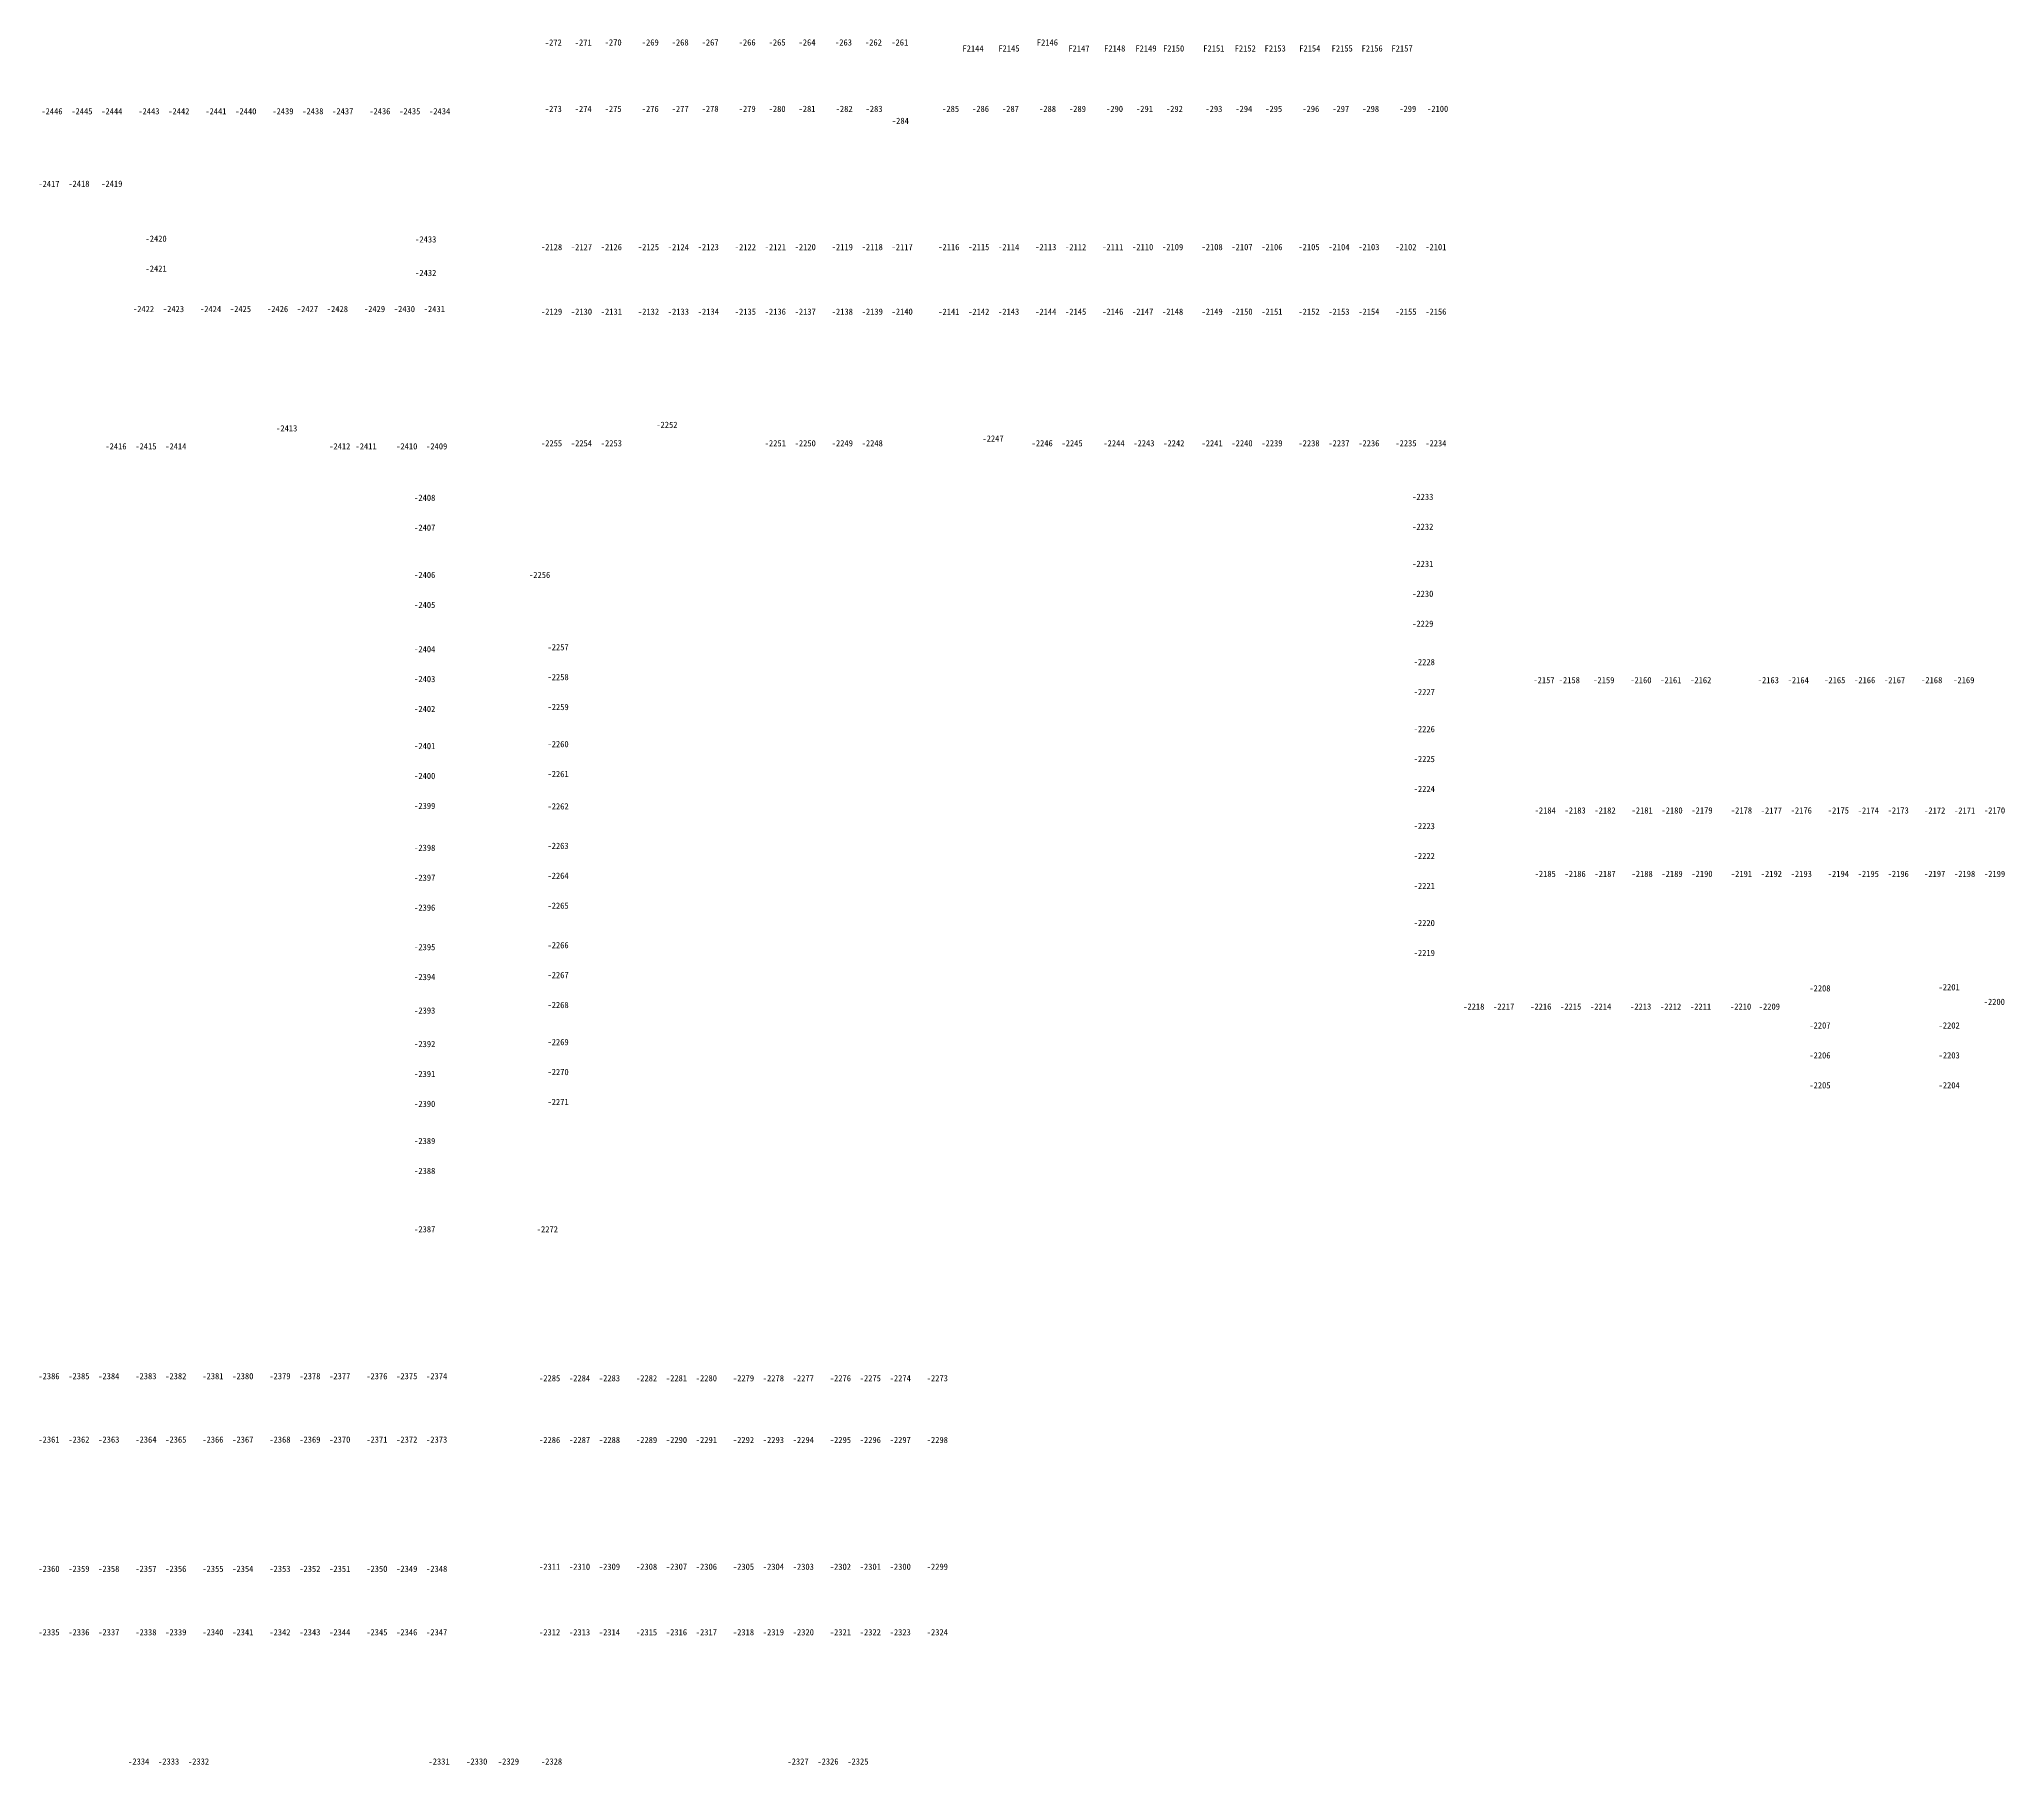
# Model space of a CAD drawing. Header units: millimetres. Extents: x -990709 to 218990, y -633409 to -276709.
# Drawn here: x -990459 to -826214, y -601764 to -457586 of the extents above; entities that cross this region are included whole.
import ezdxf
from ezdxf.enums import TextEntityAlignment as Align

# ---------------------------------------------------------------- set-up
doc = ezdxf.new("R2010")
doc.units = ezdxf.units.MM
doc.header["$LTSCALE"] = 100
doc.layers.add('A-TITLE', color=222, linetype='Continuous')
doc.styles.add('华文细黑', font='STXIHEI.TTF')

msp = doc.modelspace()

# ---------------------------------------------------------------- texts
at = {"layer": 'A-TITLE', "style": '华文细黑'}
for s, p in [('-272', (-947500, -457850, 0)), ('-271', (-945000, -457850, 0)), ('-270', (-942500, -457850, 0)), ('-269', (-939400, -457850, 0)), ('-268', (-936900, -457850, 0)), ('-267', (-934400, -457850, 0)), ('-266', (-931300, -457850, 0)), ('-265', (-928800, -457850, 0)), ('-264', (-926300, -457850, 0)), ('-263', (-923250, -457850, 0)), ('-262', (-920750, -457850)), ('-261', (-918550, -457850)), ('F2144', (-912425.7, -458350, 0)), ('F2145', (-909425.3, -458350, 0)), ('F2146', (-906210.9, -457850, 0)), ('F2147', (-903575.3, -458350, 0)), ('F2148', (-900585.6, -458350, 0)), ('F2149', (-897975.3, -458350, 0)), ('F2150', (-895661.9, -458350, 0)), ('F2151', (-892303.9, -458350, 0)), ('F2152', (-889675.3, -458350, 0)), ('F2153', (-887175.3, -458350, 0)), ('F2154', (-884283.7, -458350, 0)), ('F2155', (-881575.3, -458350, 0)), ('F2156', (-879075.3, -458350, 0)), ('F2157', (-876575.3, -458350, 0)), ('-273', (-947500, -463400, 0)), ('-274', (-945000, -463400, 0)), ('-275', (-942500, -463400, 0)), ('-276', (-939400, -463400, 0)), ('-277', (-936900, -463400, 0)), ('-278', (-934400, -463400, 0)), ('-279', (-931300, -463400, 0)), ('-280', (-928800, -463400, 0)), ('-281', (-926300, -463400, 0)), ('-282', (-923200, -463400, 0)), ('-283', (-920700, -463400, 0)), ('-285', (-914300, -463400, 0)), ('-286', (-911800, -463400, 0)), ('-287', (-909300, -463400, 0)), ('-288', (-906200, -463400, 0)), ('-289', (-903700, -463400, 0)), ('-290', (-900600, -463400, 0)), ('-291', (-898100, -463400, 0)), ('-292', (-895600, -463400, 0)), ('-293', (-892300, -463400, 0)), ('-294', (-889800, -463400, 0)), ('-295', (-887300, -463400, 0)), ('-296', (-884200, -463400, 0)), ('-297', (-881700, -463400, 0)), ('-298', (-879200, -463400, 0)), ('-299', (-876100, -463400, 0)), ('-2100', (-873600, -463400, 0)), ('-2446', (-989400, -463600, 0)), ('-2445', (-986900, -463600, 0)), ('-2444', (-984400, -463600, 0)), ('-2443', (-981300, -463600, 0)), ('-2442', (-978800, -463600, 0)), ('-2441', (-975700, -463600, 0)), ('-2440', (-973200, -463600, 0)), ('-2439', (-970100, -463600, 0)), ('-2438', (-967600, -463600, 0)), ('-2437', (-965100, -463600, 0)), ('-2436', (-962000, -463600, 0)), ('-2435', (-959500, -463600, 0)), ('-2434', (-957000, -463600, 0)), ('-284', (-918500, -464400, 0)), ('-2417', (-989650, -469660)), ('-2418', (-987150, -469660)), ('-2419', (-984400, -469660, 0)), ('-2420', (-980700, -474250)), ('-2433', (-958164.7, -474308.3, 0)), ('-2128', (-947650, -474950, 0)), ('-2127', (-945150, -474950, 0)), ('-2126', (-942650, -474950, 0)), ('-2125', (-939550, -474950, 0)), ('-2124', (-937050, -474950, 0)), ('-2123', (-934550, -474950, 0)), ('-2122', (-931450, -474950, 0)), ('-2121', (-928950, -474950, 0)), ('-2120', (-926450, -474950, 0)), ('-2119', (-923350, -474950, 0)), ('-2118', (-920850, -474950, 0)), ('-2117', (-918350, -474950, 0)), ('-2116', (-914450, -474950, 0)), ('-2115', (-911950, -474950, 0)), ('-2114', (-909450, -474950, 0)), ('-2113', (-906350, -474950)), ('-2112', (-903850, -474950, 0)), ('-2111', (-900750, -474950)), ('-2110', (-898250, -474950)), ('-2109', (-895750, -474950, 0)), ('-2108', (-892450, -474950, 0)), ('-2107', (-889950, -474950)), ('-2106', (-887450, -474950)), ('-2105', (-884350, -474950)), ('-2104', (-881850, -474950)), ('-2103', (-879350, -474950)), ('-2102', (-876250, -474950)), ('-2101', (-873750, -474950)), ('-2421', (-980700, -476750, 0)), ('-2432', (-958164.7, -477108.3, 0)), ('-2422', (-981746, -480125.6, 0)), ('-2423', (-979246, -480125.6, 0)), ('-2424', (-976146, -480125.6, 0)), ('-2425', (-973646, -480125.6, 0)), ('-2426', (-970546, -480125.6, 0)), ('-2427', (-968046, -480125.6, 0)), ('-2428', (-965546, -480125.6, 0)), ('-2429', (-962446, -480125.6, 0)), ('-2430', (-959946, -480125.6, 0)), ('-2431', (-957446, -480125.6, 0)), ('-2129', (-947650, -480350, 0)), ('-2130', (-945150, -480350, 0)), ('-2131', (-942650, -480350, 0)), ('-2132', (-939550, -480350, 0)), ('-2133', (-937050, -480350, 0)), ('-2134', (-934550, -480350, 0)), ('-2135', (-931450, -480350, 0)), ('-2136', (-928950, -480350, 0)), ('-2137', (-926450, -480350, 0)), ('-2138', (-923350, -480350, 0)), ('-2139', (-920850, -480350, 0)), ('-2140', (-918350, -480350, 0)), ('-2141', (-914450, -480350, 0)), ('-2142', (-911950, -480350, 0)), ('-2143', (-909450, -480350, 0)), ('-2144', (-906350, -480350, 0)), ('-2145', (-903850, -480350, 0)), ('-2146', (-900750, -480350, 0)), ('-2147', (-898250, -480350, 0)), ('-2148', (-895750, -480350, 0)), ('-2149', (-892450, -480350, 0)), ('-2150', (-889950, -480350, 0)), ('-2151', (-887450, -480350, 0)), ('-2152', (-884350, -480350, 0)), ('-2153', (-881850, -480350, 0)), ('-2154', (-879350, -480350, 0)), ('-2155', (-876250, -480350, 0)), ('-2156', (-873750, -480350, 0)), ('-2413', (-969782.2, -490098.5, 0)), ('-2255', (-947650, -491344.6, 0)), ('-2254', (-945150, -491344.6, 0)), ('-2253', (-942650, -491344.6, 0)), ('-2252', (-938010, -489802.4, 0)), ('-2251', (-928950, -491344.6, 0)), ('-2250', (-926450, -491344.6, 0)), ('-2249', (-923350, -491344.6, 0)), ('-2248', (-920850, -491344.6, 0)), ('-2247', (-910754.6, -490942.8, 0)), ('-2246', (-906650, -491344.6, 0)), ('-2245', (-904150, -491344.6, 0)), ('-2244', (-900650, -491344.6, 0)), ('-2243', (-898150, -491344.6, 0)), ('-2242', (-895650, -491344.6, 0)), ('-2241', (-892450, -491344.6, 0)), ('-2240', (-889950, -491344.6, 0)), ('-2239', (-887450, -491344.6, 0)), ('-2238', (-884350, -491344.6, 0)), ('-2237', (-881850, -491344.6, 0)), ('-2236', (-879350, -491344.6, 0)), ('-2235', (-876250, -491344.6, 0)), ('-2234', (-873750, -491344.6, 0)), ('-2416', (-984050, -491600, 0)), ('-2415', (-981550, -491600, 0)), ('-2414', (-979050, -491600, 0)), ('-2412', (-965350, -491600)), ('-2411', (-963150, -491600)), ('-2410', (-959750, -491600)), ('-2409', (-957250, -491600)), ('-2408', (-958250, -495897.4, 0)), ('-2233', (-874843.1, -495821.1, 0)), ('-2407', (-958250, -498397.4, 0)), ('-2232', (-874843.1, -498321.1, 0)), ('-2406', (-958250, -502347.4, 0)), ('-2256', (-948645.8, -502347.4, 0)), ('-2231', (-874843.1, -501421.1, 0)), ('-2230', (-874843.1, -503921.1, 0)), ('-2405', (-958250, -504847.4, 0)), ('-2229', (-874843.1, -506421.1, 0)), ('-2404', (-958250, -508547.4, 0)), ('-2257', (-947104.6, -508384.4, 0)), ('-2403', (-958250, -511047.4, 0)), ('-2258', (-947104.6, -510884.4, 0)), ('-2228', (-874717, -509630.6, 0)), ('-2227', (-874717, -512130.6, 0)), ('-2157', (-864713, -511139.1)), ('-2158', (-862594.5, -511139.1, 0)), ('-2159', (-859713, -511139.1)), ('-2160', (-856613, -511139.1)), ('-2161', (-854113, -511139.1)), ('-2162', (-851613, -511139.1)), ('-2163', (-845963, -511139.1)), ('-2164', (-843463, -511139.1)), ('-2165', (-840413, -511139.1)), ('-2166', (-837913, -511139.1)), ('-2167', (-835413, -511139.1)), ('-2168', (-832313, -511139.1)), ('-2169', (-829629.4, -511139.1, 0)), ('-2402', (-958250, -513547.4, 0)), ('-2259', (-947104.6, -513384.4, 0)), ('-2226', (-874717, -515230.6, 0)), ('-2401', (-958250, -516647.4, 0)), ('-2260', (-947104.6, -516484.4, 0)), ('-2400', (-958250, -519147.4, 0)), ('-2261', (-947104.6, -518984.4, 0)), ('-2225', (-874717, -517730.6, 0)), ('-2224', (-874717, -520230.6, 0)), ('-2399', (-958250, -521647.4, 0)), ('-2262', (-947104.6, -521684.4, 0)), ('-2184', (-864610.4, -522026.4)), ('-2183', (-862110.4, -522026.4, 0)), ('-2182', (-859610.4, -522026.4)), ('-2181', (-856510.4, -522026.4)), ('-2180', (-854010.4, -522026.4, 0)), ('-2179', (-851510.4, -522026.4)), ('-2178', (-848210.4, -522026.4)), ('-2177', (-845710.4, -522026.4, 0)), ('-2176', (-843210.4, -522026.4)), ('-2175', (-840110.4, -522026.4, 0)), ('-2174', (-837610.4, -522026.4, 0)), ('-2173', (-835110.4, -522026.4)), ('-2172', (-832060.4, -522026.4)), ('-2171', (-829560.4, -522026.4, 0)), ('-2170', (-827060.4, -522026.4)), ('-2223', (-874717, -523330.6, 0)), ('-2398', (-958250, -525147.4, 0)), ('-2263', (-947104.6, -524984.4, 0)), ('-2222', (-874717, -525830.6, 0)), ('-2264', (-947104.6, -527484.4, 0)), ('-2185', (-864610.4, -527326.4, 0)), ('-2186', (-862110.4, -527326.4, 0)), ('-2187', (-859610.4, -527326.4)), ('-2188', (-856510.4, -527326.4, 0)), ('-2189', (-854010.4, -527326.4, 0)), ('-2190', (-851510.4, -527326.4, 0)), ('-2191', (-848210.4, -527326.4, 0)), ('-2192', (-845710.4, -527326.4, 0)), ('-2193', (-843210.4, -527326.4, 0)), ('-2194', (-840110.4, -527326.4, 0)), ('-2195', (-837610.4, -527326.4, 0)), ('-2196', (-835110.4, -527326.4, 0)), ('-2197', (-832060.4, -527326.4, 0)), ('-2198', (-829560.4, -527326.4, 0)), ('-2199', (-827060.4, -527326.4, 0)), ('-2397', (-958250, -527647.4, 0)), ('-2221', (-874717, -528330.6, 0)), ('-2396', (-958250, -530147.4, 0)), ('-2265', (-947104.6, -529984.4, 0)), ('-2220', (-874717, -531430.6, 0)), ('-2395', (-958250, -533447.4, 0)), ('-2266', (-947104.6, -533284.4, 0)), ('-2219', (-874717, -533930.6, 0)), ('-2394', (-958250, -535947.4, 0)), ('-2267', (-947104.6, -535784.4, 0)), ('-2208', (-841653, -536893.8, 0)), ('-2201', (-830853, -536793.8)), ('-2393', (-958250, -538747.4)), ('-2268', (-947104.6, -538284.4, 0)), ('-2218', (-870579.7, -538414.5, 0)), ('-2217', (-868079.7, -538414.5, 0)), ('-2216', (-864979.7, -538414.5, 0)), ('-2215', (-862479.7, -538414.5, 0)), ('-2214', (-859979.7, -538414.5, 0)), ('-2213', (-856629.7, -538414.5, 0)), ('-2212', (-854129.7, -538414.5, 0)), ('-2211', (-851629.7, -538414.5, 0)), ('-2210', (-848279.7, -538414.5, 0)), ('-2209', (-845877, -538414.5, 0)), ('-2200', (-827078.9, -538020.3)), ('-2207', (-841653, -539993.8, 0)), ('-2202', (-830853, -539993.8, 0)), ('-2392', (-958250, -541547.4)), ('-2269', (-947104.6, -541384.4, 0)), ('-2270', (-947104.6, -543884.4, 0)), ('-2206', (-841653, -542493.8, 0)), ('-2203', (-830853, -542493.8, 0)), ('-2391', (-958250, -544047.4)), ('-2205', (-841653, -544993.8, 0)), ('-2204', (-830853, -544993.8, 0)), ('-2390', (-958250, -546547.4)), ('-2271', (-947104.6, -546384.4, 0)), ('-2389', (-958250, -549647.4)), ('-2388', (-958250, -552147.4)), ('-2387', (-958250, -557025.8)), ('-2272', (-948000, -557025.8, 0)), ('-2386', (-989650, -569300, 0)), ('-2385', (-987150, -569300, 0)), ('-2384', (-984650, -569300, 0)), ('-2383', (-981550, -569300, 0)), ('-2382', (-979050, -569300, 0)), ('-2381', (-975950, -569300, 0)), ('-2380', (-973450, -569300, 0)), ('-2379', (-970350, -569300, 0)), ('-2378', (-967850, -569300, 0)), ('-2377', (-965350, -569300, 0)), ('-2376', (-962250, -569300, 0)), ('-2375', (-959750, -569300, 0)), ('-2374', (-957250, -569300, 0)), ('-2285', (-947810.1, -569472.4, 0)), ('-2284', (-945310.1, -569472.4, 0)), ('-2283', (-942810.1, -569472.4, 0)), ('-2282', (-939710.1, -569472.4, 0)), ('-2281', (-937210.1, -569472.4, 0)), ('-2280', (-934710.1, -569472.4, 0)), ('-2279', (-931610.1, -569472.4, 0)), ('-2278', (-929110.1, -569472.4, 0)), ('-2277', (-926610.1, -569472.4, 0)), ('-2276', (-923510.1, -569472.4, 0)), ('-2275', (-921010.1, -569472.4, 0)), ('-2274', (-918510.1, -569472.4, 0)), ('-2273', (-915410.1, -569472.4, 0)), ('-2361', (-989650, -574600, 0)), ('-2362', (-987150, -574600, 0)), ('-2363', (-984650, -574600, 0)), ('-2364', (-981550, -574600, 0)), ('-2365', (-979050, -574600, 0)), ('-2366', (-975950, -574600, 0)), ('-2367', (-973450, -574600, 0)), ('-2368', (-970350, -574600, 0)), ('-2369', (-967850, -574600, 0)), ('-2370', (-965350, -574600, 0)), ('-2371', (-962250, -574600, 0)), ('-2372', (-959750, -574600, 0)), ('-2373', (-957250, -574600, 0)), ('-2286', (-947810.1, -574631.9, 0)), ('-2287', (-945310.1, -574631.9, 0)), ('-2288', (-942810.1, -574631.9, 0)), ('-2289', (-939710.1, -574631.9, 0)), ('-2290', (-937210.1, -574631.9, 0)), ('-2291', (-934710.1, -574631.9, 0)), ('-2292', (-931610.1, -574631.9, 0)), ('-2293', (-929110.1, -574631.9, 0)), ('-2294', (-926610.1, -574631.9, 0)), ('-2295', (-923510.1, -574631.9, 0)), ('-2296', (-921010.1, -574631.9, 0)), ('-2297', (-918510.1, -574631.9, 0)), ('-2298', (-915410.1, -574631.9, 0)), ('-2360', (-989650, -585400, 0)), ('-2359', (-987150, -585400, 0)), ('-2358', (-984650, -585400, 0)), ('-2357', (-981550, -585400, 0)), ('-2356', (-979050, -585400, 0)), ('-2355', (-975950, -585400, 0)), ('-2354', (-973450, -585400, 0)), ('-2353', (-970350, -585400, 0)), ('-2352', (-967850, -585400, 0)), ('-2351', (-965350, -585400, 0)), ('-2350', (-962250, -585400, 0)), ('-2349', (-959750, -585400, 0)), ('-2348', (-957250, -585400, 0)), ('-2311', (-947810.1, -585225.2, 0)), ('-2310', (-945310.1, -585225.2, 0)), ('-2309', (-942810.1, -585225.2, 0)), ('-2308', (-939710.1, -585225.2, 0)), ('-2307', (-937210.1, -585225.2, 0)), ('-2306', (-934710.1, -585225.2, 0)), ('-2305', (-931610.1, -585225.2, 0)), ('-2304', (-929110.1, -585225.2, 0)), ('-2303', (-926610.1, -585225.2, 0)), ('-2302', (-923510.1, -585225.2, 0)), ('-2301', (-921010.1, -585225.2, 0)), ('-2300', (-918510.1, -585225.2, 0)), ('-2299', (-915410.1, -585225.2, 0)), ('-2335', (-989650, -590700, 0)), ('-2336', (-987150, -590700, 0)), ('-2337', (-984650, -590700, 0)), ('-2338', (-981550, -590700, 0)), ('-2339', (-979050, -590700, 0)), ('-2340', (-975950, -590700, 0)), ('-2341', (-973450, -590700, 0)), ('-2342', (-970350, -590700, 0)), ('-2343', (-967850, -590700, 0)), ('-2344', (-965350, -590700, 0)), ('-2345', (-962250, -590700, 0)), ('-2346', (-959750, -590700, 0)), ('-2347', (-957250, -590700, 0)), ('-2312', (-947810.1, -590700, 0)), ('-2313', (-945310.1, -590700, 0)), ('-2314', (-942810.1, -590700, 0)), ('-2315', (-939710.1, -590700, 0)), ('-2316', (-937210.1, -590700, 0)), ('-2317', (-934710.1, -590700, 0)), ('-2318', (-931610.1, -590700, 0)), ('-2319', (-929110.1, -590700, 0)), ('-2320', (-926610.1, -590700, 0)), ('-2321', (-923510.1, -590700, 0)), ('-2322', (-921010.1, -590700, 0)), ('-2323', (-918510.1, -590700, 0)), ('-2324', (-915410.1, -590700, 0)), ('-2334', (-982150, -601500, 0)), ('-2333', (-979650, -601500, 0)), ('-2332', (-977150, -601500, 0)), ('-2331', (-957050, -601500, 0)), ('-2330', (-953900, -601500, 0)), ('-2329', (-951250, -601500, 0)), ('-2328', (-947650, -601500, 0)), ('-2327', (-927050, -601500, 0)), ('-2326', (-924550, -601500, 0)), ('-2325', (-922050, -601500))]:
    msp.add_text(s, height=520, dxfattribs=at).set_placement(p, align=Align.MIDDLE)

doc.saveas('drawing.dxf')
